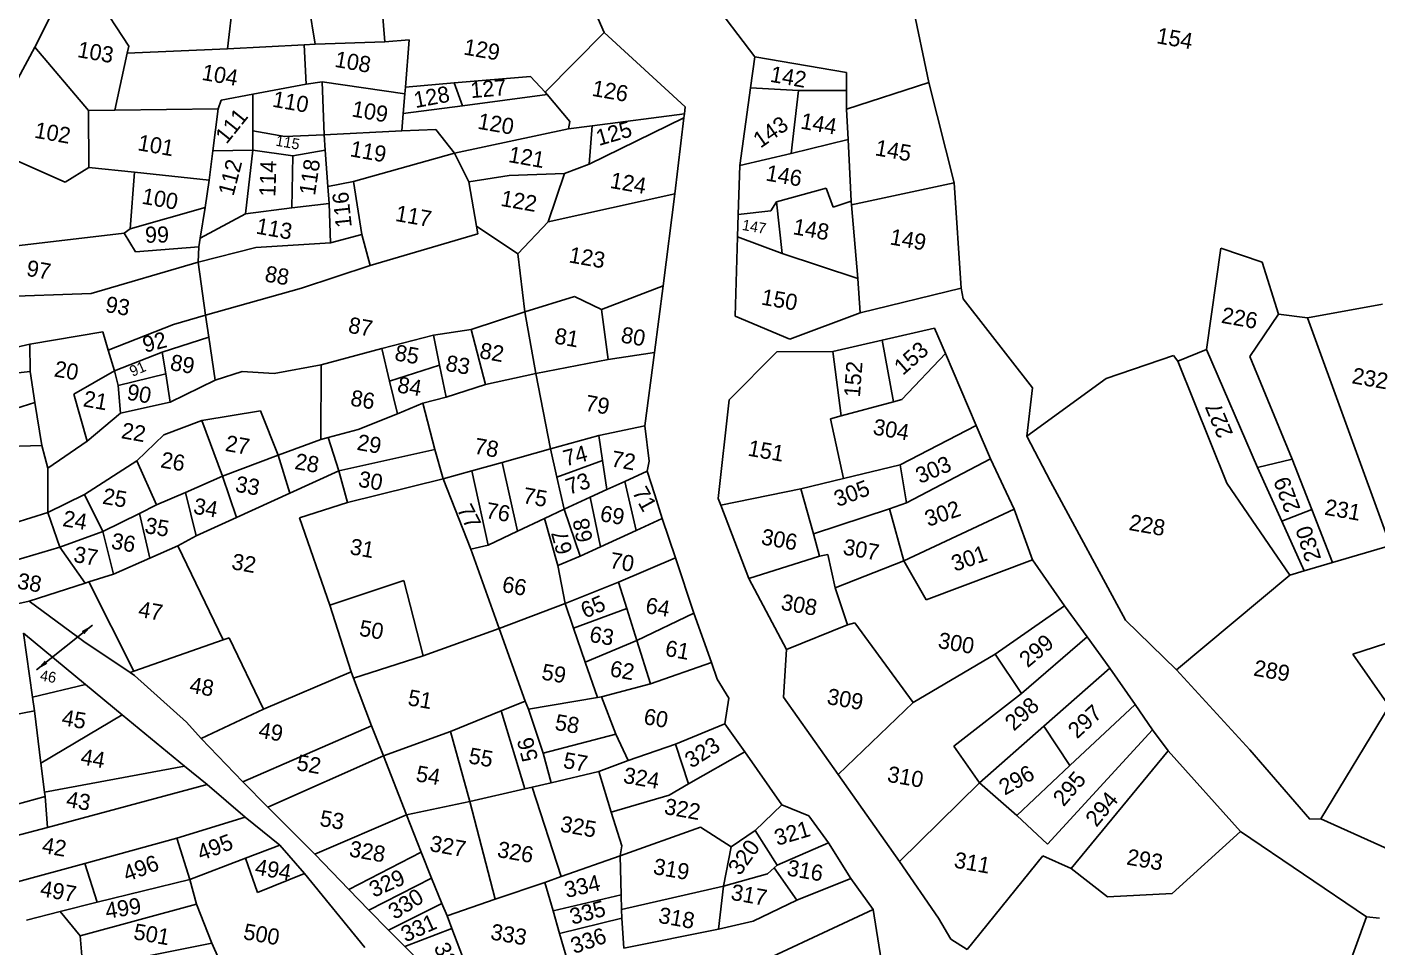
# Model space of a CAD drawing. Header units: metres. Extents: x 317209 to 318101, y 1892355 to 1893083.
# Drawn here: x 317359.3 to 317638.5, y 1892616.7 to 1892807 of the extents above; entities that cross this region are included whole.
import ezdxf

# ---------------------------------------------------------------- set-up
doc = ezdxf.new("R2010")
doc.units = ezdxf.units.M
doc.header["$MEASUREMENT"] = 0
for name, color, linetype in [('POLY_PARCEL', 6, 'Continuous'), ('POLY_WATER', 4, 'Continuous'), ('TEXT_PARCEL', 7, 'Continuous')]:
    doc.layers.add(name, color=color, linetype=linetype)
doc.styles.get("Standard").update_dxf_attribs({"font": 'arial.ttf'})
doc.styles.add('TEXT_MAP', font='KRDEV050.TTF')
doc.dimstyles.get("Standard").update_dxf_attribs({"dimtxt": 0.18, "dimasz": 0.18, "dimexe": 0.18, "dimexo": 0.0625, "dimgap": 0.09, "dimtad": 0, "dimtih": 1, "dimtoh": 1, "dimdec": 4, "dimzin": 0, "dimdsep": 46, "dimtxsty": 'Standard', "dimcen": 0.09, "dimadec": 0, "dimazin": 0, "dimtfac": 1, "dimtdec": 4, "dimtofl": 0, "dimtmove": 0, "dimatfit": 3, "dimfxl": 1, "dimtolj": 1, "dimtzin": 0, "dimarcsym": 0})

msp = doc.modelspace()

# ---------------------------------------------------------------- linework, layer by layer
at = {"layer": 'POLY_PARCEL'}
for p, q in [((317380.4, 1892803.09), (317371.52, 1892816.62)), ((317432.22, 1892817.18), (317433.34, 1892803.94)), ((317400.82, 1892802.52), (317401.98, 1892812.6)), ((317417.6, 1892811.5), (317418.93, 1892803.45)), ((317545.83, 1892795.55), (317542.44, 1892811.68)), ((317466.45, 1892793.53), (317478.67, 1892805.85)), ((317372.05, 1892789.75), (317360.95, 1892802.82)), ((317380.07, 1892801.61), (317380.4, 1892803.09)), ((317380.07, 1892801.61), (317400.82, 1892802.52)), ((317416.67, 1892803.33), (317400.82, 1892802.52)), ((317418.93, 1892803.45), (317416.67, 1892803.33)), ((317416.67, 1892803.33), (317417.07, 1892795.22)), ((317418.93, 1892803.45), (317433.34, 1892803.94)), ((317433.34, 1892803.94), (317438.37, 1892804.38)), ((317438.37, 1892804.38), (317437.58, 1892794.59)), ((317377.47, 1892789.82), (317380.07, 1892801.61)), ((317509.85, 1892800.88), (317528.82, 1892797.6)), ((317463.47, 1892796.79), (317447.68, 1892795.45)), ((317466.45, 1892793.53), (317463.47, 1892796.79)), ((317528.82, 1892797.6), (317528.8, 1892793.86)), ((317417.07, 1892795.22), (317406.01, 1892793.16)), ((317417.07, 1892795.22), (317420.37, 1892795.67)), ((317420.37, 1892795.67), (317437.46, 1892793.17)), ((317420.79, 1892784.74), (317420.37, 1892795.67)), ((317437.58, 1892794.59), (317437.46, 1892793.17)), ((317447.68, 1892795.45), (317437.58, 1892794.59)), ((317449.41, 1892790.73), (317447.68, 1892795.45)), ((317518.84, 1892793.91), (317508.96, 1892794.42)), ((317518.84, 1892793.91), (317517.38, 1892780.83)), ((317528.8, 1892793.86), (317518.84, 1892793.91)), ((317528.78, 1892790.03), (317545.83, 1892795.55)), ((317528.8, 1892793.86), (317528.78, 1892790.03)), ((317551.06, 1892774.76), (317545.83, 1892795.55)), ((317399.46, 1892791.91), (317398.86, 1892790.12)), ((317406.01, 1892793.16), (317399.46, 1892791.91)), ((317406.02, 1892785.54), (317406.01, 1892793.16)), ((317437.46, 1892793.17), (317437.14, 1892789.11)), ((317466.9, 1892793.04), (317449.41, 1892790.73)), ((317466.9, 1892793.04), (317466.45, 1892793.53)), ((317471.58, 1892787.5), (317466.9, 1892793.04)), ((317377.47, 1892789.82), (317372.05, 1892789.75)), ((317372.05, 1892789.75), (317372.09, 1892777.97)), ((317398.86, 1892790.12), (317377.47, 1892789.82)), ((317397.76, 1892781.39), (317398.86, 1892790.12)), ((317437.14, 1892789.11), (317436.85, 1892785.55)), ((317449.41, 1892790.73), (317437.14, 1892789.11)), ((317475.58, 1892778.63), (317495.18, 1892788.24)), ((317476.2, 1892786.6), (317495.27, 1892789.03)), ((317528.78, 1892790.03), (317529.11, 1892783.74)), ((317406.02, 1892785.54), (317412.67, 1892784.34)), ((317406.03, 1892781.55), (317406.02, 1892785.54)), ((317420.79, 1892784.74), (317436.85, 1892785.55)), ((317436.85, 1892785.55), (317443.89, 1892785.8)), ((317443.89, 1892785.8), (317447.73, 1892780.93)), ((317447.73, 1892780.93), (317471.31, 1892785.97)), ((317471.31, 1892785.97), (317471.58, 1892787.5)), ((317471.31, 1892785.97), (317476.2, 1892786.6)), ((317475.58, 1892778.63), (317476.2, 1892786.6)), ((317412.67, 1892784.34), (317420.79, 1892784.74)), ((317420.79, 1892784.74), (317421.01, 1892781.54)), ((317517.38, 1892780.83), (317529.11, 1892783.74)), ((317529.11, 1892783.74), (317529.79, 1892771.01)), ((317352.13, 1892781.59), (317367.24, 1892774.91)), ((317396.99, 1892775.34), (317397.76, 1892781.39)), ((317397.76, 1892781.39), (317406.03, 1892781.55)), ((317404.54, 1892768.38), (317406.03, 1892781.55)), ((317406.03, 1892781.55), (317414.29, 1892780.4)), ((317414.29, 1892780.4), (317414.07, 1892769.64)), ((317414.29, 1892780.4), (317421.01, 1892781.54)), ((317421.01, 1892781.54), (317421.53, 1892774.06)), ((317426.86, 1892775.06), (317447.73, 1892780.93)), ((317447.73, 1892780.93), (317450.66, 1892775.03)), ((317517.38, 1892780.83), (317506.73, 1892778.38)), ((317367.24, 1892774.91), (317372.09, 1892777.97)), ((317372.09, 1892777.97), (317381.58, 1892776.98)), ((317470.47, 1892776.75), (317475.58, 1892778.63)), ((317380.66, 1892765.31), (317381.58, 1892776.98)), ((317381.58, 1892776.98), (317396.99, 1892775.34)), ((317396.16, 1892769.68), (317396.99, 1892775.34)), ((317426.86, 1892775.06), (317421.53, 1892774.06)), ((317428.6, 1892764.11), (317426.86, 1892775.06)), ((317459.03, 1892776.29), (317450.66, 1892775.03)), ((317450.66, 1892775.03), (317452.26, 1892765.82)), ((317470.47, 1892776.75), (317459.03, 1892776.29)), ((317467.1, 1892766.7), (317470.47, 1892776.75)), ((317529.83, 1892770.21), (317551.06, 1892774.76)), ((317552.53, 1892752.98), (317551.06, 1892774.76)), ((317421.53, 1892774.06), (317421.78, 1892770.49)), ((317467.1, 1892766.7), (317493.28, 1892772.55)), ((317524.6, 1892773.72), (317514.31, 1892770.85)), ((317526.05, 1892769.76), (317524.6, 1892773.72)), ((317396.16, 1892769.68), (317380.66, 1892765.31)), ((317395.13, 1892763.33), (317396.16, 1892769.68)), ((317414.07, 1892769.64), (317404.54, 1892768.38)), ((317414.07, 1892769.64), (317421.78, 1892770.49)), ((317421.78, 1892770.49), (317422.07, 1892762.4)), ((317513.16, 1892769.03), (317506.39, 1892768.22)), ((317514.31, 1892770.85), (317513.16, 1892769.03)), ((317514.31, 1892770.85), (317515.48, 1892760.19)), ((317529.79, 1892771.01), (317526.05, 1892769.76)), ((317529.79, 1892771.01), (317529.83, 1892770.21)), ((317531.16, 1892755.04), (317529.83, 1892770.21)), ((317404.54, 1892768.38), (317395.13, 1892763.33)), ((317460.85, 1892760.14), (317467.1, 1892766.7)), ((317379.44, 1892764.35), (317352.38, 1892761.18)), ((317380.66, 1892765.31), (317379.44, 1892764.35)), ((317379.44, 1892764.35), (317381.79, 1892760.5)), ((317394.85, 1892761.58), (317395.13, 1892763.33)), ((317422.07, 1892762.4), (317428.6, 1892764.11)), ((317430.3, 1892757.68), (317428.6, 1892764.11)), ((317452.53, 1892764.25), (317430.3, 1892757.68)), ((317460.85, 1892760.14), (317452.26, 1892765.82)), ((317452.26, 1892765.82), (317452.53, 1892764.25)), ((317515.48, 1892760.19), (317506.23, 1892763.65)), ((317381.79, 1892760.5), (317394.85, 1892761.58)), ((317394.75, 1892758.35), (317394.85, 1892761.58)), ((317406.65, 1892761.39), (317394.75, 1892758.35)), ((317422.07, 1892762.4), (317406.65, 1892761.39)), ((317603.27, 1892740.34), (317606.19, 1892761.28)), ((317606.19, 1892761.28), (317614.73, 1892758.39)), ((317394.75, 1892758.35), (317372.61, 1892751.9)), ((317396.26, 1892747.43), (317394.75, 1892758.35)), ((317430.3, 1892757.68), (317416.07, 1892752.99)), ((317462.26, 1892748.1), (317460.85, 1892760.14)), ((317515.48, 1892760.19), (317531.16, 1892755.04)), ((317614.73, 1892758.39), (317618.13, 1892747.64)), ((317531.16, 1892755.04), (317531.64, 1892747.89)), ((317416.07, 1892752.99), (317396.26, 1892747.43)), ((317478.14, 1892748.62), (317490.86, 1892753.49)), ((317372.61, 1892751.9), (317349.89, 1892751.12)), ((317462.26, 1892748.1), (317472.54, 1892751.31)), ((317472.54, 1892751.31), (317478.14, 1892748.62)), ((317624.14, 1892746.89), (317639.66, 1892749.7)), ((317389.62, 1892745.49), (317396.26, 1892747.43)), ((317396.26, 1892747.43), (317396.94, 1892742.9)), ((317451.2, 1892744.44), (317462.26, 1892748.1)), ((317464.58, 1892735.35), (317462.26, 1892748.1)), ((317479.49, 1892738.23), (317478.14, 1892748.62)), ((317612.17, 1892738.9), (317618.13, 1892747.64)), ((317618.13, 1892747.64), (317624.14, 1892746.89)), ((317624.14, 1892746.89), (317640.78, 1892701.05)), ((317359.94, 1892741.42), (317374.99, 1892743.97)), ((317374.99, 1892743.97), (317376.12, 1892740.19)), ((317376.12, 1892740.19), (317389.62, 1892745.49)), ((317443.38, 1892743.28), (317451.2, 1892744.44)), ((317454.17, 1892733.06), (317451.2, 1892744.44)), ((317342.72, 1892737.45), (317359.94, 1892741.42)), ((317359.99, 1892735.74), (317359.94, 1892741.42)), ((317387.3, 1892739.76), (317396.94, 1892742.9)), ((317396.94, 1892742.9), (317398.25, 1892734.01)), ((317432.68, 1892740.55), (317443.38, 1892743.28)), ((317444.65, 1892737.09), (317443.38, 1892743.28)), ((317538.54, 1892729.53), (317536.2, 1892742.26)), ((317377.45, 1892735.93), (317376.12, 1892740.19)), ((317387.3, 1892739.76), (317377.45, 1892735.93)), ((317388.01, 1892735.29), (317387.3, 1892739.76)), ((317420.17, 1892737.14), (317432.68, 1892740.55)), ((317434.29, 1892733.78), (317432.68, 1892740.55)), ((317479.49, 1892738.23), (317464.58, 1892735.35)), ((317489.11, 1892739.7), (317479.49, 1892738.23)), ((317527.72, 1892726.58), (317526, 1892739.89)), ((317549.25, 1892739.49), (317540.25, 1892729.99)), ((317582.52, 1892734.33), (317596.43, 1892739.08)), ((317596.43, 1892739.08), (317597.32, 1892737.91)), ((317597.32, 1892737.91), (317603.27, 1892740.34)), ((317603.27, 1892740.34), (317613.8, 1892715.95)), ((317620.93, 1892717.66), (317612.17, 1892738.9)), ((317352.02, 1892734.91), (317359.99, 1892735.74)), ((317360.98, 1892729.36), (317359.99, 1892735.74)), ((317368.98, 1892731.11), (317377.45, 1892735.93)), ((317377.45, 1892735.93), (317378.16, 1892732.87)), ((317378.16, 1892732.87), (317388.01, 1892735.29)), ((317388.95, 1892729.41), (317388.01, 1892735.29)), ((317398.25, 1892734.01), (317403.79, 1892735.76)), ((317403.79, 1892735.76), (317410.44, 1892735.33)), ((317410.44, 1892735.33), (317420.17, 1892737.14)), ((317420.08, 1892721.69), (317420.17, 1892737.14)), ((317434.29, 1892733.78), (317444.65, 1892737.09)), ((317446.03, 1892730.43), (317444.65, 1892737.09)), ((317464.58, 1892735.35), (317454.17, 1892733.06)), ((317464.58, 1892735.35), (317467.55, 1892719.75)), ((317607.44, 1892712.7), (317597.32, 1892737.91)), ((317378.16, 1892732.87), (317378.69, 1892727.15)), ((317398.25, 1892734.01), (317388.95, 1892729.41)), ((317435.91, 1892726.99), (317434.29, 1892733.78)), ((317454.17, 1892733.06), (317446.03, 1892730.43)), ((317566.08, 1892722.37), (317582.52, 1892734.33)), ((317371.74, 1892721.37), (317368.98, 1892731.11)), ((317446.03, 1892730.43), (317441.18, 1892729.24)), ((317540.25, 1892729.99), (317538.54, 1892729.53)), ((317352.99, 1892726.88), (317360.98, 1892729.36)), ((317362.37, 1892720.49), (317360.98, 1892729.36)), ((317378.69, 1892727.15), (317371.74, 1892721.37)), ((317378.69, 1892727.15), (317388.95, 1892729.41)), ((317407.62, 1892727.65), (317395.5, 1892725.62)), ((317411.25, 1892718.48), (317407.62, 1892727.65)), ((317435.91, 1892726.99), (317427.82, 1892723.8)), ((317441.18, 1892729.24), (317435.91, 1892726.99)), ((317443.67, 1892719.65), (317441.18, 1892729.24)), ((317538.54, 1892729.53), (317527.72, 1892726.58)), ((317387.6, 1892722.64), (317395.5, 1892725.62)), ((317395.5, 1892725.62), (317399.74, 1892714.12)), ((317477.61, 1892722.55), (317487.06, 1892724.55)), ((317527.72, 1892726.58), (317525.49, 1892725.98)), ((317525.49, 1892725.98), (317528.15, 1892713.63)), ((317539.86, 1892716.49), (317555.62, 1892724.61)), ((317371.74, 1892721.37), (317363.63, 1892715.79)), ((317382.03, 1892717.31), (317387.6, 1892722.64)), ((317420.08, 1892721.69), (317411.25, 1892718.48)), ((317421.61, 1892722.1), (317420.08, 1892721.69)), ((317427.82, 1892723.8), (317421.61, 1892722.1)), ((317421.61, 1892722.1), (317423.82, 1892715.25)), ((317467.55, 1892719.75), (317477.61, 1892722.55)), ((317478.35, 1892717.38), (317477.61, 1892722.55)), ((317342.73, 1892719.89), (317362.37, 1892720.49)), ((317363.63, 1892715.79), (317362.37, 1892720.49)), ((317399.74, 1892714.12), (317411.25, 1892718.48)), ((317411.25, 1892718.48), (317413.71, 1892710.6)), ((317423.82, 1892715.25), (317443.67, 1892719.65)), ((317443.67, 1892719.65), (317445.39, 1892713.57)), ((317457.6, 1892716.98), (317467.55, 1892719.75)), ((317467.55, 1892719.75), (317468.9, 1892713.91)), ((317363.6, 1892706.64), (317363.63, 1892715.79)), ((317371.23, 1892710.36), (317382.03, 1892717.31)), ((317382.03, 1892717.31), (317386.14, 1892708.17)), ((317451.3, 1892715.22), (317457.6, 1892716.98)), ((317460.76, 1892702.74), (317457.6, 1892716.98)), ((317468.9, 1892713.91), (317478.35, 1892717.38)), ((317479.23, 1892711.34), (317478.35, 1892717.38)), ((317528.15, 1892713.63), (317539.86, 1892716.49)), ((317541.17, 1892708.63), (317539.86, 1892716.49)), ((317541.17, 1892708.63), (317558.56, 1892717.7)), ((317613.8, 1892715.95), (317620.93, 1892717.66)), ((317613.8, 1892715.95), (317618.8, 1892704.8)), ((317625.02, 1892707.21), (317620.93, 1892717.66)), ((317392.1, 1892710.78), (317399.74, 1892714.12)), ((317399.74, 1892714.12), (317402.67, 1892705.58)), ((317413.71, 1892710.6), (317423.82, 1892715.25)), ((317423.82, 1892715.25), (317425.63, 1892708.69)), ((317425.63, 1892708.69), (317445.39, 1892713.57)), ((317445.39, 1892713.57), (317451.3, 1892715.22)), ((317451.08, 1892699.03), (317445.39, 1892713.57)), ((317451.3, 1892715.22), (317454.72, 1892699.88)), ((317468.9, 1892713.91), (317470.42, 1892707.3)), ((317479.23, 1892711.34), (317482.98, 1892713.05)), ((317482.98, 1892713.05), (317487.59, 1892715.14)), ((317482.98, 1892713.05), (317485.27, 1892702.89)), ((317519.38, 1892711.49), (317528.15, 1892713.63)), ((317363.6, 1892706.64), (317371.23, 1892710.36)), ((317371.23, 1892710.36), (317375, 1892702.68)), ((317386.14, 1892708.17), (317392.1, 1892710.78)), ((317394.32, 1892701.79), (317392.1, 1892710.78)), ((317402.67, 1892705.58), (317413.71, 1892710.6)), ((317475.78, 1892709.75), (317479.23, 1892711.34)), ((317502.79, 1892708.11), (317519.38, 1892711.49)), ((317521.96, 1892702.17), (317519.38, 1892711.49)), ((317620.45, 1892693.68), (317607.44, 1892712.7)), ((317382.6, 1892706.43), (317386.14, 1892708.17)), ((317425.63, 1892708.69), (317415.65, 1892705.53)), ((317466.35, 1892705.38), (317470.42, 1892707.3)), ((317470.42, 1892707.3), (317475.78, 1892709.75)), ((317470.42, 1892707.3), (317473.74, 1892697.61)), ((317477.95, 1892699.53), (317475.78, 1892709.75)), ((317521.96, 1892702.17), (317537.71, 1892707.39)), ((317537.71, 1892707.39), (317541.17, 1892708.63)), ((317540.66, 1892696.62), (317537.71, 1892707.39)), ((317540.66, 1892696.62), (317563.45, 1892707.29)), ((317348.93, 1892701.97), (317363.6, 1892706.64)), ((317366.11, 1892699.43), (317363.6, 1892706.64)), ((317375, 1892702.68), (317382.6, 1892706.43)), ((317384.71, 1892697.15), (317382.6, 1892706.43)), ((317394.32, 1892701.79), (317402.67, 1892705.58)), ((317415.65, 1892705.53), (317421.96, 1892687.45)), ((317466.35, 1892705.38), (317460.76, 1892702.74)), ((317469.11, 1892695.64), (317466.35, 1892705.38)), ((317485.27, 1892702.89), (317490.7, 1892705.37)), ((317618.8, 1892704.8), (317625.02, 1892707.21)), ((317618.8, 1892704.8), (317623.41, 1892694.55)), ((317629.3, 1892696.27), (317625.02, 1892707.21)), ((317366.11, 1892699.43), (317375, 1892702.68)), ((317377.22, 1892693.83), (317375, 1892702.68)), ((317390.52, 1892699.73), (317394.32, 1892701.79)), ((317460.76, 1892702.74), (317454.72, 1892699.88)), ((317477.95, 1892699.53), (317485.27, 1892702.89)), ((317523.23, 1892697.55), (317521.96, 1892702.17)), ((317350.66, 1892694.85), (317366.11, 1892699.43)), ((317371.32, 1892691.99), (317366.11, 1892699.43)), ((317390.52, 1892699.73), (317384.71, 1892697.15)), ((317399.89, 1892680.25), (317390.52, 1892699.73)), ((317454.72, 1892699.88), (317451.08, 1892699.03)), ((317451.08, 1892699.03), (317456.99, 1892682.61)), ((317473.74, 1892697.61), (317477.95, 1892699.53)), ((317629.3, 1892696.27), (317641.31, 1892699.77)), ((317384.71, 1892697.15), (317377.22, 1892693.83)), ((317473.74, 1892697.61), (317469.11, 1892695.64)), ((317481.65, 1892692.22), (317493.43, 1892697.22)), ((317508.63, 1892692.98), (317523.23, 1892697.55)), ((317523.23, 1892697.55), (317524.92, 1892697.94)), ((317524.92, 1892697.94), (317526.48, 1892691.04)), ((317526.48, 1892691.04), (317540.66, 1892696.62)), ((317540.66, 1892696.62), (317545.26, 1892688.56)), ((317545.26, 1892688.56), (317567.29, 1892696.83)), ((317623.41, 1892694.55), (317629.3, 1892696.27)), ((317377.22, 1892693.83), (317372.14, 1892692.24)), ((317470.61, 1892687.81), (317469.11, 1892695.64)), ((317597.02, 1892674.04), (317620.45, 1892693.68)), ((317620.45, 1892693.68), (317623.41, 1892694.55)), ((317371.32, 1892691.99), (317359.78, 1892688.26)), ((317372.14, 1892692.24), (317371.32, 1892691.99)), ((317381.45, 1892673.79), (317372.14, 1892692.24)), ((317421.96, 1892687.45), (317437.26, 1892692.55)), ((317437.26, 1892692.55), (317441.23, 1892676.97)), ((317470.61, 1892687.81), (317481.65, 1892692.22)), ((317483.37, 1892686.74), (317481.65, 1892692.22)), ((317526.48, 1892691.04), (317528.98, 1892683.35)), ((317456.99, 1892682.61), (317470.61, 1892687.81)), ((317472.35, 1892682.72), (317470.61, 1892687.81)), ((317426.35, 1892673.68), (317421.96, 1892687.45)), ((317472.35, 1892682.72), (317483.37, 1892686.74)), ((317485.44, 1892680.16), (317483.37, 1892686.74)), ((317485.44, 1892680.16), (317497.24, 1892685.82)), ((317559.55, 1892677.32), (317573.86, 1892687.29)), ((317441.23, 1892676.97), (317456.99, 1892682.61)), ((317456.99, 1892682.61), (317462.31, 1892667.62)), ((317474.77, 1892675.67), (317472.35, 1892682.72)), ((317528.98, 1892683.35), (317516.37, 1892678.27)), ((317528.98, 1892683.35), (317530.52, 1892683.77)), ((317530.52, 1892683.77), (317542.57, 1892667.3)), ((317648.65, 1892682.21), (317633.5, 1892677.33)), ((317358.58, 1892681.67), (317360.49, 1892668.41)), ((317381.45, 1892673.79), (317399.89, 1892680.25)), ((317399.89, 1892680.25), (317401.14, 1892680.68)), ((317401.14, 1892680.68), (317408.25, 1892665.94)), ((317474.77, 1892675.67), (317485.44, 1892680.16)), ((317488.24, 1892671.2), (317485.44, 1892680.16)), ((317564.97, 1892669.19), (317578.54, 1892680.88)), ((317441.23, 1892676.97), (317426.84, 1892672.38)), ((317542.57, 1892667.3), (317559.55, 1892677.32)), ((317559.55, 1892677.32), (317564.97, 1892669.19)), ((317633.5, 1892677.33), (317641.02, 1892666.58)), ((317380.69, 1892673.52), (317381.45, 1892673.79)), ((317477.28, 1892668.32), (317474.77, 1892675.67)), ((317488.24, 1892671.2), (317500.87, 1892675.56)), ((317569.61, 1892662.41), (317583.25, 1892674.44)), ((317360.49, 1892668.41), (317371.45, 1892671.01)), ((317426.35, 1892673.68), (317408.25, 1892665.94)), ((317426.84, 1892672.38), (317426.35, 1892673.68)), ((317430.59, 1892662.48), (317426.84, 1892672.38)), ((317478.14, 1892668.46), (317488.24, 1892671.2)), ((317360.87, 1892665.56), (317360.49, 1892668.41)), ((317463.06, 1892665.96), (317477.28, 1892668.32)), ((317477.28, 1892668.32), (317478.14, 1892668.46)), ((317481.09, 1892660.75), (317478.14, 1892668.46)), ((317564.97, 1892669.19), (317551, 1892658.25)), ((317346.5, 1892662.79), (317360.87, 1892665.56)), ((317360.87, 1892665.56), (317362.2, 1892654.76)), ((317408.25, 1892665.94), (317395.36, 1892659.89)), ((317446.93, 1892661.33), (317457.37, 1892665.62)), ((317457.37, 1892665.62), (317462.31, 1892667.62)), ((317457.37, 1892665.62), (317462.26, 1892649.43)), ((317462.31, 1892667.62), (317463.06, 1892665.96)), ((317466.08, 1892656.85), (317463.06, 1892665.96)), ((317542.57, 1892667.3), (317527.06, 1892652.41)), ((317575, 1892654.31), (317588.49, 1892666.88)), ((317641.02, 1892666.58), (317626.87, 1892643.25)), ((317362.2, 1892654.76), (317379.01, 1892664.74)), ((317503.6, 1892662.91), (317493.42, 1892658.67)), ((317403.95, 1892650.89), (317430.59, 1892662.48)), ((317433.02, 1892656.28), (317430.59, 1892662.48)), ((317433.02, 1892656.28), (317446.93, 1892661.33)), ((317450.87, 1892646.85), (317446.93, 1892661.33)), ((317466.08, 1892656.85), (317481.09, 1892660.75)), ((317481.09, 1892660.75), (317483.64, 1892655.33)), ((317556.3, 1892650.68), (317569.61, 1892662.41)), ((317575, 1892654.31), (317569.61, 1892662.41)), ((317570.34, 1892638.02), (317592.07, 1892661.69)), ((317493.42, 1892658.67), (317483.64, 1892655.33)), ((317496.14, 1892650.47), (317493.42, 1892658.67)), ((317496.14, 1892650.47), (317507.75, 1892657.13)), ((317551, 1892658.25), (317556.3, 1892650.68)), ((317575.23, 1892632.99), (317595.34, 1892657.3)), ((317362.2, 1892654.76), (317362.94, 1892648.79)), ((317409.13, 1892645.69), (317433.02, 1892656.28)), ((317437.82, 1892644.06), (317433.02, 1892656.28)), ((317467.73, 1892650.72), (317466.08, 1892656.85)), ((317483.64, 1892655.33), (317477.59, 1892653.07)), ((317564.05, 1892643.92), (317575, 1892654.31)), ((317362.94, 1892648.79), (317391.91, 1892654.17)), ((317477.59, 1892653.07), (317467.73, 1892650.72)), ((317477.59, 1892653.07), (317480.13, 1892644.61)), ((317362.94, 1892648.79), (317363.05, 1892647.85)), ((317363.56, 1892641.44), (317396.59, 1892650.33)), ((317462.26, 1892649.43), (317450.87, 1892646.85)), ((317463.81, 1892649.78), (317462.26, 1892649.43)), ((317467.73, 1892650.72), (317463.81, 1892649.78)), ((317463.81, 1892649.78), (317469.78, 1892631.3)), ((317492.11, 1892648.16), (317496.14, 1892650.47)), ((317556.3, 1892650.68), (317539.76, 1892634.41)), ((317556.3, 1892650.68), (317564.05, 1892643.92)), ((317349.42, 1892644.13), (317363.05, 1892647.85)), ((317363.05, 1892647.85), (317363.56, 1892641.44)), ((317437.82, 1892644.06), (317450.87, 1892646.85)), ((317456.17, 1892626.61), (317450.87, 1892646.85)), ((317480.13, 1892644.61), (317492.11, 1892648.16)), ((317509.94, 1892640.82), (317515.43, 1892646.18)), ((317404.47, 1892643.6), (317390.34, 1892639.26)), ((317418.83, 1892635.94), (317437.82, 1892644.06)), ((317440.84, 1892636.37), (317437.82, 1892644.06)), ((317480.13, 1892644.61), (317482.34, 1892637.7)), ((317564.05, 1892643.92), (317570.34, 1892638.02)), ((317363.56, 1892641.44), (317346.08, 1892636.85)), ((317481.96, 1892635.57), (317498.61, 1892641.53)), ((317498.61, 1892641.53), (317504.91, 1892637.48)), ((317504.91, 1892637.48), (317509.94, 1892640.82)), ((317509.94, 1892640.82), (317514.45, 1892633.65)), ((317596.16, 1892627.82), (317610.27, 1892640.66)), ((317390.34, 1892639.26), (317371.27, 1892634.04)), ((317393, 1892630.71), (317390.34, 1892639.26)), ((317404.52, 1892635.12), (317411.58, 1892637.83)), ((317482.34, 1892637.7), (317481.96, 1892635.57)), ((317503.33, 1892629.35), (317504.91, 1892637.48)), ((317514.45, 1892633.65), (317525.08, 1892638.27)), ((317393, 1892630.71), (317404.52, 1892635.12)), ((317404.52, 1892635.12), (317407.01, 1892628.03)), ((317440.84, 1892636.37), (317425.88, 1892628.64)), ((317442.95, 1892630.99), (317440.84, 1892636.37)), ((317481.96, 1892635.57), (317469.78, 1892631.3)), ((317482.17, 1892627.54), (317481.96, 1892635.57)), ((317553.72, 1892616.26), (317569.36, 1892635.57)), ((317569.36, 1892635.57), (317575.23, 1892632.99)), ((317371.27, 1892634.04), (317357.34, 1892630.23)), ((317373.82, 1892626.01), (317371.27, 1892634.04)), ((317407.01, 1892628.03), (317416.68, 1892631.98)), ((317513.84, 1892633.1), (317512.49, 1892631.86)), ((317514.45, 1892633.65), (317513.84, 1892633.1)), ((317518.5, 1892626.42), (317513.84, 1892633.1)), ((317575.23, 1892632.99), (317582.76, 1892627.11)), ((317373.82, 1892626.01), (317393, 1892630.71)), ((317393, 1892630.71), (317394.4, 1892625.58)), ((317430.03, 1892624.34), (317442.95, 1892630.99)), ((317445.14, 1892625.74), (317442.95, 1892630.99)), ((317466.4, 1892630.12), (317456.17, 1892626.61)), ((317469.78, 1892631.3), (317466.4, 1892630.12)), ((317466.4, 1892630.12), (317468.11, 1892624.2)), ((317482.25, 1892624.53), (317503.33, 1892629.35)), ((317503.33, 1892629.35), (317502.35, 1892620.47)), ((317512.49, 1892631.86), (317503.33, 1892629.35)), ((317518.5, 1892626.42), (317529.68, 1892630.93)), ((317456.17, 1892626.61), (317446.2, 1892623.2)), ((317482.17, 1892627.54), (317468.11, 1892624.2)), ((317482.25, 1892624.53), (317482.17, 1892627.54)), ((317509.51, 1892622.09), (317518.5, 1892626.42)), ((317582.76, 1892627.11), (317596.16, 1892627.82)), ((317359.23, 1892622.27), (317366.21, 1892624.06)), ((317366.21, 1892624.06), (317373.82, 1892626.01)), ((317370.35, 1892619.03), (317366.21, 1892624.06)), ((317370.35, 1892619.03), (317394.4, 1892625.58)), ((317394.4, 1892625.58), (317397.56, 1892617.54)), ((317434.09, 1892620.25), (317445.14, 1892625.74)), ((317446.2, 1892623.2), (317445.14, 1892625.74)), ((317468.11, 1892624.2), (317469.47, 1892619.51)), ((317482.36, 1892622.71), (317482.25, 1892624.53)), ((317503.88, 1892610.33), (317534.34, 1892624.47)), ((317447.2, 1892620.55), (317446.2, 1892623.2)), ((317469.47, 1892619.51), (317482.36, 1892622.71)), ((317482.72, 1892616.48), (317482.36, 1892622.71)), ((317502.35, 1892620.47), (317509.51, 1892622.09)), ((317623.24, 1892586.88), (317636.35, 1892623.02)), ((317370.86, 1892612.43), (317370.35, 1892619.03)), ((317447.2, 1892620.55), (317437.44, 1892616.86)), ((317451.73, 1892608.58), (317447.2, 1892620.55)), ((317469.47, 1892619.51), (317471.1, 1892613.87)), ((317502.35, 1892620.47), (317482.72, 1892616.48)), ((317382.41, 1892614.52), (317397.56, 1892617.54)), ((317397.56, 1892617.54), (317403, 1892605.36))]:
    msp.add_line(p, q, dxfattribs=at)
at = {"layer": 'POLY_WATER'}
for p, q in [((317360.95, 1892802.82), (317366.35, 1892813.62)), ((317475.39, 1892813.46), (317478.67, 1892805.85)), ((317509.85, 1892800.88), (317499.51, 1892814.44)), ((317478.67, 1892805.85), (317495.45, 1892790.51)), ((317353.37, 1892788.85), (317360.95, 1892802.82)), ((317508.96, 1892794.42), (317509.85, 1892800.88)), ((317506.73, 1892778.38), (317508.96, 1892794.42)), ((317495.18, 1892788.24), (317493.28, 1892772.55)), ((317495.27, 1892789.03), (317495.18, 1892788.24)), ((317495.45, 1892790.51), (317495.27, 1892789.03)), ((317506.39, 1892768.22), (317506.73, 1892778.38)), ((317493.28, 1892772.55), (317490.86, 1892753.49)), ((317506.23, 1892763.65), (317506.39, 1892768.22)), ((317505.74, 1892747.21), (317506.23, 1892763.65)), ((317490.86, 1892753.49), (317489.11, 1892739.7)), ((317552.53, 1892752.98), (317531.64, 1892747.89)), ((317552.92, 1892750.77), (317552.53, 1892752.98)), ((317567.28, 1892732.37), (317552.92, 1892750.77)), ((317517.04, 1892742.47), (317505.74, 1892747.21)), ((317531.64, 1892747.89), (317517.04, 1892742.47)), ((317536.2, 1892742.26), (317546.99, 1892744.76)), ((317546.99, 1892744.76), (317549.25, 1892739.49)), ((317526, 1892739.89), (317536.2, 1892742.26)), ((317489.11, 1892739.7), (317487.06, 1892724.55)), ((317504.5, 1892729.91), (317514.4, 1892739.81)), ((317514.4, 1892739.81), (317526, 1892739.89)), ((317549.25, 1892739.49), (317555.62, 1892724.61)), ((317502.24, 1892709.52), (317504.5, 1892729.91)), ((317566.08, 1892722.37), (317567.28, 1892732.37)), ((317487.06, 1892724.55), (317488, 1892717.21)), ((317555.62, 1892724.61), (317558.56, 1892717.7)), ((317571.01, 1892713.04), (317566.08, 1892722.37)), ((317488, 1892717.21), (317487.59, 1892715.14)), ((317558.56, 1892717.7), (317563.45, 1892707.29)), ((317487.59, 1892715.14), (317489.14, 1892710.26)), ((317586.5, 1892684.36), (317571.01, 1892713.04)), ((317489.14, 1892710.26), (317490.7, 1892705.37)), ((317502.79, 1892708.11), (317502.24, 1892709.52)), ((317508.63, 1892692.98), (317502.79, 1892708.11)), ((317563.45, 1892707.29), (317567.29, 1892696.83)), ((317490.7, 1892705.37), (317493.43, 1892697.22)), ((317493.43, 1892697.22), (317497.24, 1892685.82)), ((317567.29, 1892696.83), (317573.86, 1892687.29)), ((317516.37, 1892678.27), (317508.63, 1892692.98)), ((317357.66, 1892687.8), (317359.78, 1892688.26)), ((317359.78, 1892688.26), (317371.05, 1892679.95)), ((317497.24, 1892685.82), (317500.87, 1892675.56)), ((317573.86, 1892687.29), (317578.54, 1892680.88)), ((317597.02, 1892674.04), (317586.5, 1892684.36)), ((317371.45, 1892671.01), (317358.58, 1892681.67)), ((317371.05, 1892679.95), (317380.69, 1892673.52)), ((317578.54, 1892680.88), (317583.25, 1892674.44)), ((317515.77, 1892668.41), (317516.37, 1892678.27)), ((317500.87, 1892675.56), (317502.08, 1892672.14)), ((317583.25, 1892674.44), (317588.49, 1892666.88)), ((317612.21, 1892657.5), (317597.02, 1892674.04)), ((317379.01, 1892664.74), (317371.45, 1892671.01)), ((317380.69, 1892673.52), (317381.57, 1892672.93)), ((317381.57, 1892672.93), (317392.28, 1892663.27)), ((317502.08, 1892672.14), (317504.44, 1892668.21)), ((317504.44, 1892668.21), (317503.6, 1892662.91)), ((317527.06, 1892652.41), (317515.77, 1892668.41)), ((317588.49, 1892666.88), (317592.07, 1892661.69)), ((317391.91, 1892654.17), (317379.01, 1892664.74)), ((317392.28, 1892663.27), (317395.36, 1892659.89)), ((317503.6, 1892662.91), (317507.75, 1892657.13)), ((317395.36, 1892659.89), (317403.95, 1892650.89)), ((317592.07, 1892661.69), (317595.34, 1892657.3)), ((317507.75, 1892657.13), (317515.43, 1892646.18)), ((317595.34, 1892657.3), (317610.27, 1892640.66)), ((317624.59, 1892643.16), (317612.21, 1892657.5)), ((317396.59, 1892650.33), (317391.91, 1892654.17)), ((317539.76, 1892634.41), (317527.06, 1892652.41)), ((317404.47, 1892643.6), (317396.59, 1892650.33)), ((317403.95, 1892650.89), (317409.13, 1892645.69)), ((317515.43, 1892646.18), (317521.01, 1892643.87)), ((317411.58, 1892637.83), (317404.47, 1892643.6)), ((317409.13, 1892645.69), (317418.83, 1892635.94)), ((317521.01, 1892643.87), (317525.08, 1892638.27)), ((317626.87, 1892643.25), (317624.59, 1892643.16)), ((317672.4, 1892622.79), (317626.87, 1892643.25)), ((317610.27, 1892640.66), (317636.35, 1892623.02)), ((317416.68, 1892631.98), (317411.58, 1892637.83)), ((317525.08, 1892638.27), (317529.68, 1892630.93)), ((317418.83, 1892635.94), (317425.88, 1892628.64)), ((317429.18, 1892616.64), (317416.68, 1892631.98)), ((317547.83, 1892622.72), (317539.76, 1892634.41)), ((317529.68, 1892630.93), (317534.34, 1892624.47)), ((317425.88, 1892628.64), (317430.03, 1892624.34)), ((317430.03, 1892624.34), (317434.09, 1892620.25)), ((317534.34, 1892624.47), (317535.93, 1892614.12)), ((317550.4, 1892618.34), (317547.83, 1892622.72)), ((317636.35, 1892623.02), (317638.98, 1892622.69)), ((317434.09, 1892620.25), (317437.44, 1892616.86)), ((317553.72, 1892616.26), (317550.4, 1892618.34)), ((317437.44, 1892616.86), (317442.93, 1892611.32))]:
    msp.add_line(p, q, dxfattribs=at)

# ---------------------------------------------------------------- texts
at = {"layer": 'TEXT_PARCEL', "style": 'TEXT_MAP'}
for s, height, rotation, p in [('154', 3.331, 349.9588, (317592.74, 1892803.69)), ('103', 3.331, 349.9588, (317369.58, 1892800.82)), ('129', 3.331, 349.9588, (317449.45, 1892801.36)), ('108', 3.331, 349.9588, (317422.79, 1892798.81)), ('104', 3.331, 349.9588, (317395.31, 1892796.11)), ('142', 3.331, 349.9588, (317512.83, 1892795.72)), ('128', 3.331, 10.7166, (317439.66, 1892790.24)), ('127', 3.331, 4.7448, (317451.15, 1892792.31)), ('126', 3.331, 349.9588, (317475.99, 1892792.81)), ('110', 3.331, 349.9588, (317409.91, 1892790.56)), ('109', 3.331, 349.9588, (317426.32, 1892788.55)), ('111', 3.331, 51.3299, (317400.59, 1892782.66)), ('120', 3.331, 349.9588, (317452.36, 1892786.01)), ('143', 3.331, 34.9358, (317510.99, 1892781.84)), ('144', 3.331, 349.9588, (317519.12, 1892786.04)), ('102', 3.331, 349.9588, (317360.69, 1892784.15)), ('125', 3.331, 16.2838, (317477.58, 1892782.4)), ('101', 3.331, 349.9588, (317382.05, 1892781.56)), ('115', 2.221, 349.9588, (317410.62, 1892782.5)), ('119', 3.331, 349.9588, (317425.97, 1892780.3)), ('145', 3.331, 349.9588, (317534.54, 1892780.51)), ('121', 3.331, 349.9588, (317458.72, 1892779.11)), ('112', 3.331, 75.5569, (317402.01, 1892771.91)), ('114', 3.331, 88.0951, (317410.68, 1892771.89)), ('118', 3.331, 81.4674, (317418.87, 1892772.07)), ('146', 3.331, 349.9588, (317511.93, 1892775.3)), ('124', 3.331, 349.9588, (317479.74, 1892773.76)), ('100', 3.331, 349.9588, (317382.9, 1892770.5)), ('116', 3.331, 95.9158, (317426.5, 1892765.68)), ('122', 3.331, 349.9588, (317457.12, 1892770.05)), ('117', 3.331, 349.9588, (317435.33, 1892766.93)), ('113', 3.331, 349.9588, (317406.52, 1892764.32)), ('147', 2.221, 349.9588, (317507.08, 1892765.07)), ('148', 3.331, 349.9588, (317517.55, 1892764.19)), ('99', 3.331, 0.7352, (317383.75, 1892762.39)), ('149', 3.331, 349.9588, (317537.6, 1892762.08)), ('123', 3.331, 349.9588, (317471.22, 1892758.36)), ('97', 3.331, 349.9588, (317359.04, 1892755.6)), ('88', 3.331, 349.9588, (317408.33, 1892754.43)), ('150', 3.331, 349.9588, (317511, 1892749.64)), ('93', 3.331, 349.9588, (317375.37, 1892748.11)), ('87', 3.331, 349.9588, (317425.59, 1892743.82)), ('226', 3.331, 349.9588, (317606.14, 1892745.86)), ('92', 3.331, 14.48, (317383.72, 1892739.63)), ('81', 3.331, 349.9588, (317468.23, 1892741.6)), ('80', 3.331, 349.9588, (317481.98, 1892741.81)), ('85', 3.331, 349.9588, (317435.19, 1892738.11)), ('82', 3.331, 349.9588, (317452.74, 1892738.55)), ('153', 3.331, 41.2777, (317540.45, 1892734.85)), ('89', 3.331, 349.9588, (317388.76, 1892736.1)), ('83', 3.331, 349.9588, (317445.72, 1892735.95)), ('20', 3.331, 349.9588, (317364.77, 1892734.78)), ('91', 2.221, 23.6287, (317381.13, 1892734.65)), ('152', 3.331, 85.6738, (317531.56, 1892730.35)), ('232', 3.331, 349.9588, (317633.13, 1892733.36)), ('90', 3.331, 349.9588, (317379.81, 1892729.98)), ('84', 3.331, 349.9588, (317435.73, 1892731.49)), ('21', 3.331, 349.9588, (317370.77, 1892728.59)), ('86', 3.331, 349.9588, (317426.04, 1892728.76)), ('79', 3.331, 349.9588, (317474.58, 1892727.7)), ('227', 3.331, 112.714, (317608.79, 1892722.91)), ('22', 3.331, 349.9588, (317378.66, 1892722)), ('304', 3.331, 349.9588, (317534.1, 1892722.78)), ('27', 3.331, 349.9588, (317400.15, 1892719.38)), ('29', 3.331, 349.9588, (317427.39, 1892719.59)), ('78', 3.331, 349.9588, (317451.64, 1892718.81)), ('151', 3.331, 349.9588, (317508.23, 1892718.39)), ('26', 3.331, 349.9588, (317386.79, 1892715.96)), ('28', 3.331, 349.9588, (317414.52, 1892715.64)), ('74', 3.331, 14.7174, (317470.71, 1892716.12)), ('72', 3.331, 349.9588, (317479.96, 1892716.17)), ('303', 3.331, 23.0502, (317543.97, 1892712.49)), ('33', 3.331, 349.9588, (317402.23, 1892710.95)), ('30', 3.331, 349.9588, (317427.67, 1892711.98)), ('73', 3.331, 18.9949, (317471.43, 1892710.23)), ('305', 3.331, 20.9033, (317526.98, 1892707.7)), ('229', 3.331, 110.4435, (317622.72, 1892707.39)), ('25', 3.331, 349.9588, (317374.77, 1892708.45)), ('75', 3.331, 349.9588, (317461.7, 1892708.58)), ('71', 3.331, 298.9078, (317484.39, 1892710.81)), ('34', 3.331, 349.9588, (317393.57, 1892706.4)), ('77', 3.331, 297.3928, (317448.13, 1892707.25)), ('76', 3.331, 349.9588, (317454.03, 1892705.49)), ('69', 3.331, 349.9588, (317477.66, 1892704.86)), ('302', 3.331, 18.9949, (317545.68, 1892703.62)), ('231', 3.331, 349.9588, (317627.48, 1892706.18)), ('24', 3.331, 349.9588, (317366.54, 1892703.83)), ('35', 3.331, 349.9588, (317383.51, 1892702.4)), ('68', 3.331, 100.8368, (317476.33, 1892700.79)), ('228', 3.331, 349.9588, (317587.04, 1892703.01)), ('36', 3.331, 349.9588, (317376.56, 1892699.18)), ('67', 3.331, 105.346, (317472.18, 1892698.48)), ('306', 3.331, 349.9588, (317510.98, 1892700.04)), ('230', 3.331, 107.3843, (317626.98, 1892697.07)), ('37', 3.331, 349.9588, (317368.79, 1892696.41)), ('31', 3.331, 349.9588, (317425.91, 1892698.01)), ('307', 3.331, 349.9588, (317527.9, 1892697.95)), ('301', 3.331, 19.4516, (317551.2, 1892694.34)), ('32', 3.331, 349.9588, (317401.47, 1892694.92)), ('70', 3.331, 349.9588, (317479.66, 1892695.17)), ('38', 3.331, 349.9588, (317357.14, 1892690.91)), ('66', 3.331, 349.9588, (317457.41, 1892690.21)), ('47', 3.331, 349.9588, (317382.18, 1892685.06)), ('65', 3.331, 22.9627, (317474.73, 1892684.64)), ('64', 3.331, 349.9588, (317487.06, 1892685.85)), ('308', 3.331, 349.9588, (317515.07, 1892686.53)), ('50', 3.331, 349.9588, (317427.85, 1892681.16)), ('63', 3.331, 349.9588, (317475.47, 1892679.9)), ('61', 3.331, 349.9588, (317491.12, 1892676.98)), ('300', 3.331, 349.9588, (317547.55, 1892678.62)), ('299', 3.331, 39.907, (317566.26, 1892674.38)), ('46', 2.221, 349.9588, (317361.9, 1892671.89)), ('59', 3.331, 349.9588, (317465.57, 1892672.11)), ('62', 3.331, 349.9588, (317479.7, 1892672.77)), ('289', 3.331, 349.9588, (317612.8, 1892672.91)), ('48', 3.331, 349.9588, (317392.76, 1892669.4)), ('51', 3.331, 349.9588, (317437.91, 1892666.78)), ('309', 3.331, 349.9588, (317524.59, 1892667.02)), ('298', 3.331, 42.1219, (317563.4, 1892661.27)), ('45', 3.331, 349.9588, (317366.34, 1892662.66)), ('60', 3.331, 349.9588, (317486.68, 1892662.88)), ('297', 3.331, 42.5324, (317576.47, 1892659.67)), ('49', 3.331, 349.9588, (317407.05, 1892660.08)), ('58', 3.331, 349.9588, (317468.32, 1892661.69)), ('56', 3.331, 104.7506, (317465.07, 1892655.6)), ('323', 3.331, 32.8159, (317496.73, 1892653.6)), ('44', 3.331, 349.9588, (317370.25, 1892654.55)), ('55', 3.331, 349.9588, (317450.48, 1892654.76)), ('57', 3.331, 349.9588, (317470.05, 1892653.82)), ('52', 3.331, 349.9588, (317414.91, 1892653.35)), ('54', 3.331, 349.9588, (317439.58, 1892651.06)), ('296', 3.331, 29.2892, (317561.52, 1892648.03)), ('324', 3.331, 349.9588, (317482.46, 1892650.72)), ('310', 3.331, 349.9588, (317537.06, 1892650.95)), ('295', 3.331, 49.2399, (317573.69, 1892645.62)), ('43', 3.331, 349.9588, (317367.26, 1892645.77)), ('294', 3.331, 50.4286, (317580.48, 1892641.38)), ('322', 3.331, 349.9588, (317490.93, 1892644.28)), ('53', 3.331, 349.9588, (317419.69, 1892641.83)), ('325', 3.331, 349.9588, (317469.41, 1892640.65)), ('321', 3.331, 16.5065, (317514.46, 1892637.65)), ('42', 3.331, 349.9588, (317362.26, 1892636.25)), ('495', 3.331, 20.5903, (317395.29, 1892634.53)), ('328', 3.331, 349.9588, (317425.77, 1892635.52)), ('327', 3.331, 349.9588, (317442.44, 1892636.61)), ('326', 3.331, 349.9588, (317456.4, 1892635.39)), ('320', 3.331, 54.5958, (317506.76, 1892631.34)), ('496', 3.331, 20.5903, (317379.97, 1892630.19)), ('494', 3.331, 349.9588, (317406.3, 1892631.77)), ('319', 3.331, 349.9588, (317488.64, 1892631.87)), ('316', 3.331, 349.9588, (317516.3, 1892631.58)), ('311', 3.331, 349.9588, (317550.86, 1892633.2)), ('293', 3.331, 349.9588, (317586.55, 1892633.83)), ('329', 3.331, 23.8977, (317431.02, 1892626.91)), ('497', 3.331, 349.9588, (317361.88, 1892627.29)), ('334', 3.331, 12.9318, (317470.89, 1892626.87)), ('317', 3.331, 349.9588, (317504.71, 1892626.54)), ('499', 3.331, 8.971, (317375.79, 1892622.56)), ('330', 3.331, 31.8706, (317435.36, 1892622.3)), ('335', 3.331, 15.0569, (317472.07, 1892621.33)), ('318', 3.331, 349.9588, (317489.73, 1892621.77)), ('501', 3.331, 349.9588, (317381.19, 1892618.38)), ('500', 3.331, 349.9588, (317403.9, 1892618.38)), ('331', 3.331, 24.1334, (317437.6, 1892617.65)), ('333', 3.331, 349.9588, (317455, 1892618.35)), ('336', 3.331, 19.5179, (317472.46, 1892615.26)), ('332', 3.331, 295.5172, (317443.37, 1892616.69))]:
    msp.add_text(s, height=height, rotation=rotation, dxfattribs=at).set_placement(p)

# ---------------------------------------------------------------- leaders
for points in [[(317372.86, 1892683.33), (317366.74, 1892678.42)], [(317361.32, 1892674.07), (317367.44, 1892678.98)]]:
    msp.add_leader(points, dimstyle='Standard', override={"dimtxt": 2.5, "dimasz": 2.5, "dimexe": 1.25, "dimexo": 0.625, "dimgap": 0.625, "dimtad": 1, "dimtih": 0, "dimtoh": 0, "dimzin": 8, "dimcen": 2.5, "dimtofl": 1})

doc.saveas('drawing.dxf')
